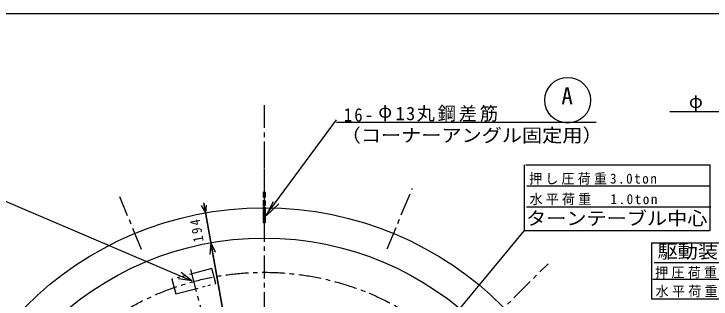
# Model space of a CAD drawing. Units: millimetres, scale not verified. Extents: x -5636 to 5974, y -4212 to 4128.
# Drawn here: x -3242 to 1326, y 2256 to 4128 of the extents above; entities that cross this region are included whole.
import ezdxf
from ezdxf.enums import TextEntityAlignment as Align

# ---------------------------------------------------------------- set-up
doc = ezdxf.new("R2010")
doc.units = ezdxf.units.MM
doc.header["$LTSCALE"] = 30
for name, pattern in [('CHAIN1', [8, 5, -1, 1, -1]), ('DASHED1', [1.8, 1.2, -0.6]), ('DOUBLE_CHAIN1', [8.8, 5, -1, 0.6, -0.6, 0.6, -1])]:
    doc.linetypes.add(name, pattern=pattern)
doc.layers.add('0-0', color=7, linetype='Continuous')
doc.styles.add('ＭＳ ゴシック', font='')
doc.styles.get('ＭＳ ゴシック').set_extended_font_data('MS Gothic')

msp = doc.modelspace()

# ---------------------------------------------------------------- linework, layer by layer
at = {"layer": '0-0', "linetype": 'CHAIN1'}
for p, q in [((-1603.12, 3529.69), (-1603.12, 2756.92)), ((-1603.12, 3262.5), (-1603.12, -1504.19)), ((-795.9, 2586.58), (-630.92, 2984.87)), ((-2405.79, 2581.45), (-2549.32, 2927.96)), ((-135.87, 2095.23), (257.43, 2488.54)), ((-2086.55, 2450.25), (-1939.28, 1900.65))]:
    msp.add_line(p, q, dxfattribs=at)
at = {"layer": '0-0'}
for p, q in [((2622.33, 3484.34), (1056.15, 3484.34)), ((-1601.82, 2788.88), (-1129.85, 3432.46)), ((-1129.85, 3418.16), (572.08, 3418.16)), ((573, 3334.51), (573, 3334.99)), ((110.9, 3138.42), (1318.48, 3138.42)), ((1320.58, 2704.44), (1320.58, 3140.51)), ((117.92, 3000.46), (1320.58, 3000.46)), ((-1607.26, 2957.96), (-1595.06, 2957.96)), ((-1998.08, 2886.63), (-1254.12, -1333.27)), ((-1589.47, 2801.9), (-1542.29, 2897.85)), ((-1589.47, 2803.47), (-1506.11, 2882.12)), ((-1985.95, 2822.97), (-2012.64, 2870.88)), ((-1985.95, 2821.76), (-1979.89, 2872.7)), ((-1609.12, 2863.1), (-1609.12, 2756.92)), ((-1597.12, 2859.03), (-1597.12, 2756.92)), ((115.38, 2861.07), (1324.77, 2861.07)), ((-1608.62, 2758.75), (-1596.42, 2758.75)), ((-1951.38, 2626.46), (-1958.66, 2548.22)), ((-1951.38, 2625.86), (-1922.88, 2564.6)), ((935.92, 2625.31), (1704.69, 2625.31)), ((951.78, 2497.29), (1707.68, 2497.29)), ((-2076.04, 2376.36), (-2146.86, 2431.9)), ((944.97, 2387.99), (1700.96, 2387.99))]:
    msp.add_line(p, q, dxfattribs=at)
at = {"layer": '0-0', "linetype": 'DASHED1'}
for p, q in [((-1609.12, 2959.31), (-1609.12, 2756.92)), ((-1597.12, 2957.96), (-1597.12, 2756.92))]:
    msp.add_line(p, q, dxfattribs=at)
at = {"layer": '0-0', "color": 4}
for p, q in [((-1253.91, -1332.54), (-1998.27, 2888.95)), ((-1951.97, 2626.38), (-1957.2, 2566.61)), ((-1951.97, 2626.38), (-1926.62, 2572.01))]:
    msp.add_line(p, q, dxfattribs=at)
at = {"layer": '0-0'}
msp.add_lwpolyline([(-5636.25, -4212.19), (5973.75, -4212.19), (5973.75, 4127.81), (-5636.25, 4127.81)], close=True, dxfattribs=at)
for points in [[(-3971.07, 3184.78), (-2076.04, 2376.36), (-2165.14, 2389.05)], [(100.42, 3138.42), (100.42, 2705.73), (1315.35, 2705.73)], [(100.42, 2706.54), (-1591.79, 657.49), (-1554.39, 739.35)], [(935.92, 2625.31), (935.92, 2257.41), (1707.83, 2257.41)]]:
    msp.add_lwpolyline(points, dxfattribs=at)
at = {"layer": '0-0', "linetype": 'DOUBLE_CHAIN1'}
msp.add_lwpolyline([(-2181.16, 2289.82), (-1920.36, 2359.7), (-1946.24, 2456.29), (-2207.04, 2386.41)], close=True, dxfattribs=at)
at = {"layer": '0-0'}
for centre, radius in [((386.15, 3561.18), 150), ((-1602.69, 645.7), 2210), ((-1602.93, 646.88), 2010)]:
    msp.add_circle(centre, radius, dxfattribs=at)
at = {"layer": '0-0', "linetype": 'CHAIN1'}
msp.add_circle((-1603.07, 647.18), 1785, dxfattribs=at)

# ---------------------------------------------------------------- texts
at = {"layer": '0-0', "style": 'ＭＳ ゴシック'}
for s, height, p in [('A', 110, (344.89, 3502.27)), ('φ', 87.98, (1180.73, 3484.34)), ('φ', 87.98, (-855.07, 3420.27))]:
    msp.add_text(s, height=height, dxfattribs=at).set_placement(p, align=Align.BOTTOM_LEFT)
at = {"layer": '0-0', "style": 'ＭＳ ゴシック', "width": 1.1}
for s, p in [('（コーナーアングル固定用）', (-1101.25, 3260.84)), ('ターンテーブル中心', (113.61, 2715.97)), ('駆動装置', (975, 2498.55))]:
    msp.add_text(s, height=87.98, dxfattribs=at).set_placement(p, align=Align.BOTTOM_LEFT)
at = {"layer": '0-0', "attachment_point": 7, "style": 'ＭＳ ゴシック'}
for s, insert, char_height in [('\\T1.15;13丸鋼差筋', (-741.67, 3420.27), 87.98), ('\\T1.27;\\W0.9;16-', (-1080.27, 3420.27), 87.98), ('\\T1.24;\\W0.95;押し圧荷重3.0ton', (133.3, 3007.06), 65.98), ('\\T1.24;\\W0.95;水平荷重\u30001.0ton', (136.68, 2872.16), 65.98), ('\\T1.25;\\W0.95;押圧荷重0.5ton', (958.71, 2391.42), 65.98), ('\\T1.25;\\W0.95;水平荷重1.0ton', (962.15, 2267.72), 65.98)]:
    msp.add_mtext(s, dxfattribs=dict(at, insert=insert, char_height=char_height))
at = {"layer": '0-0', "insert": (-1998.24, 2636.56), "char_height": 65.98, "attachment_point": 7, "rotation": 100, "style": 'ＭＳ ゴシック'}
msp.add_mtext('\\T1.37;\\W0.9;194', dxfattribs=at)

doc.saveas('drawing.dxf')
